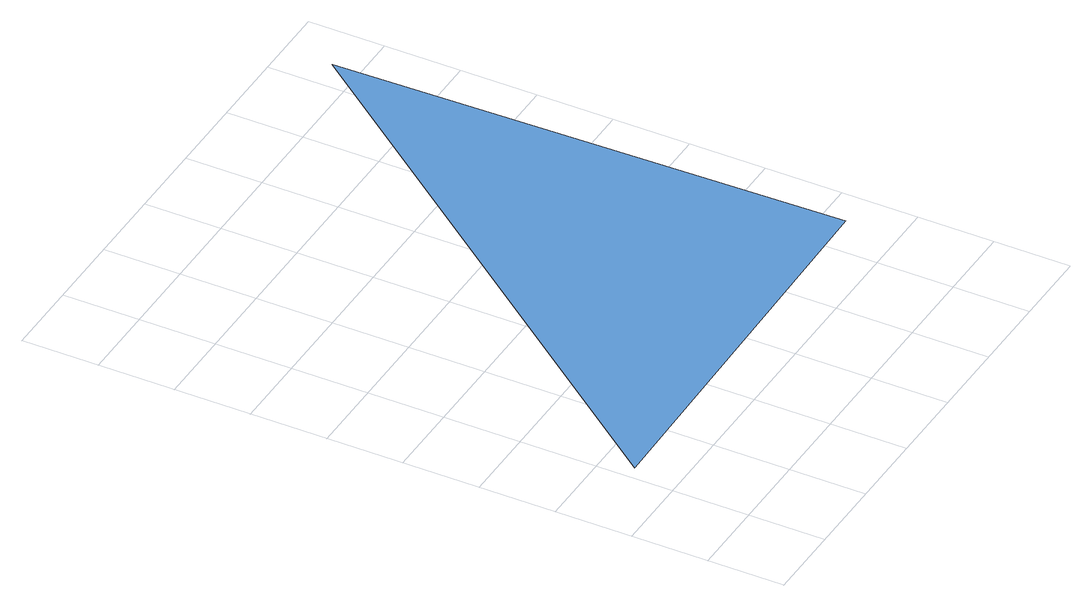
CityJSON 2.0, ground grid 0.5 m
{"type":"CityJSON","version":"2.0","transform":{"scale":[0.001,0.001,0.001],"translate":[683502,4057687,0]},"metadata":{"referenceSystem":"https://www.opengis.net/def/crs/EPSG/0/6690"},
"CityObjects":{
"waterbody1":{"type":"WaterBody","attributes":{"RiverFloodingRiskAttribute.description":"3","RiverFloodingRiskAttribute.rank":"1","RiverFloodingRiskAttribute.adminType":"2","RiverFloodingRiskAttribute.scale":"2","class":"1140","function":"1"},"geometry":[{"type":"MultiSurface","lod":"1","boundaries":[[[0,1,2]]],"semantics":{"surfaces":[{"type":"WaterSurface"}],"values":[0]}}]}
},
"vertices":[
[2703,4181,0],[2774,852,0],[92,795,0]
]}
